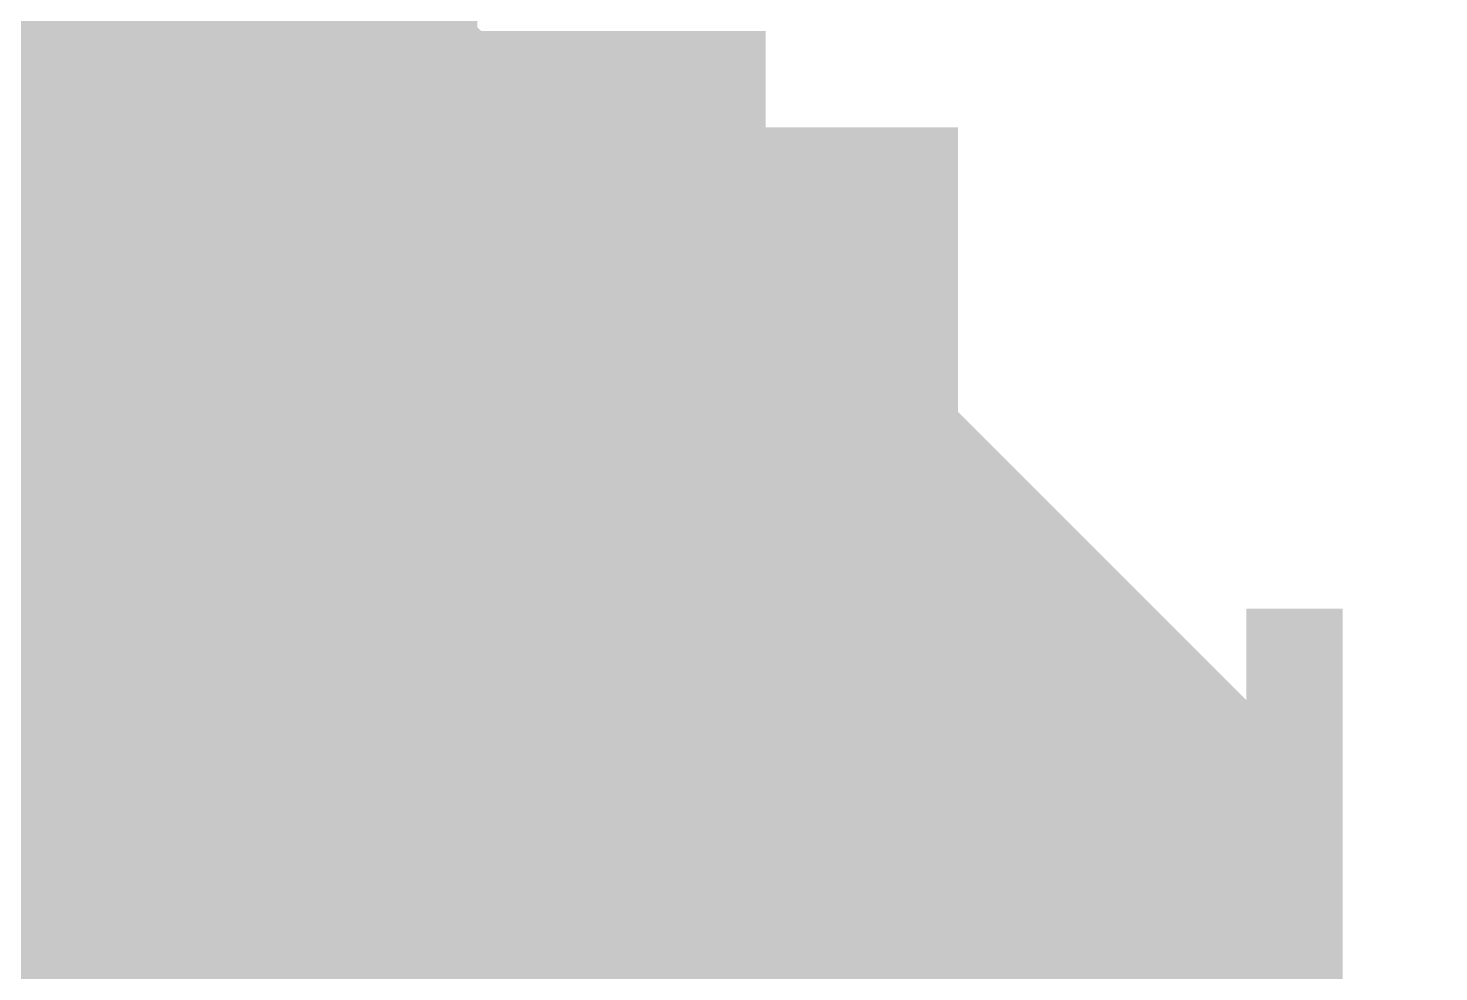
# Model space of a CAD drawing. Header units: inches. Extents: x 0 to 841, y 0 to 594.
# Drawn here: x 790.186 to 790.844, y 347.873 to 348.313 of the extents above; entities that cross this region are included whole.
import ezdxf

# ---------------------------------------------------------------- set-up
doc = ezdxf.new("R2010")
doc.units = ezdxf.units.IN
doc.layers.add('Sheet', color=255, linetype='Continuous')

msp = doc.modelspace()

# ---------------------------------------------------------------- linework, layer by layer
at = {"layer": 'Sheet'}
for points in [[(790.02077, 352.96824, 0.7493, 0.7493, 0), (790.02077, 347.4882, 0.7493, 0.7493, 0)], [(790.02077, 348.25182, 0.29972, 0.29972, 0), (790.06569, 348.25182, 0.29972, 0.29972, 0), (790.11061, 348.25182, 0.29972, 0.29972, 0), (790.11061, 348.25182, 0.29972, 0.29972, 0), (790.15552, 348.25182, 0.29972, 0.29972, 0), (790.20044, 348.2069, 0.29972, 0.29972, 0), (790.24535, 348.2069, 0.29972, 0.29972, 0), (790.29027, 348.2069, 0.29972, 0.29972, 0), (790.29027, 348.2069, 0.29972, 0.29972, 0), (790.33518, 348.16198, 0.29972, 0.29972, 0), (790.3801, 348.16198, 0.29972, 0.29972, 0), (790.3801, 348.11706, 0.29972, 0.29972, 0), (790.42502, 348.11706, 0.29972, 0.29972, 0), (790.46993, 348.11706, 0.29972, 0.29972, 0), (790.46993, 348.07214, 0.29972, 0.29972, 0), (790.51485, 348.02722, 0.29972, 0.29972, 0), (790.51485, 348.02722, 0.29972, 0.29972, 0), (790.55976, 347.98231, 0.29972, 0.29972, 0), (790.55976, 347.98231, 0.29972, 0.29972, 0), (790.60468, 347.93739, 0.29972, 0.29972, 0), (790.60468, 347.89247, 0.29972, 0.29972, 0), (790.64959, 347.89247, 0.29972, 0.29972, 0), (790.64959, 347.84755, 0.29972, 0.29972, 0), (790.64959, 347.80263, 0.29972, 0.29972, 0), (790.69451, 347.75771, 0.29972, 0.29972, 0), (790.69451, 347.75771, 0.29972, 0.29972, 0), (790.69451, 347.7128, 0.29972, 0.29972, 0)], [(790.02077, 348.25182, 0.29972, 0.29972, 0), (790.06569, 348.25182, 0.29972, 0.29972, 0), (790.11061, 348.25182, 0.29972, 0.29972, 0), (790.11061, 348.25182, 0.29972, 0.29972, 0), (790.15552, 348.25182, 0.29972, 0.29972, 0), (790.20044, 348.2069, 0.29972, 0.29972, 0), (790.24535, 348.2069, 0.29972, 0.29972, 0), (790.29027, 348.2069, 0.29972, 0.29972, 0), (790.29027, 348.2069, 0.29972, 0.29972, 0), (790.33518, 348.16198, 0.29972, 0.29972, 0), (790.3801, 348.16198, 0.29972, 0.29972, 0), (790.3801, 348.11706, 0.29972, 0.29972, 0), (790.42502, 348.11706, 0.29972, 0.29972, 0), (790.46993, 348.11706, 0.29972, 0.29972, 0), (790.46993, 348.07214, 0.29972, 0.29972, 0), (790.51485, 348.02722, 0.29972, 0.29972, 0), (790.51485, 348.02722, 0.29972, 0.29972, 0), (790.55976, 347.98231, 0.29972, 0.29972, 0), (790.55976, 347.98231, 0.29972, 0.29972, 0), (790.60468, 347.93739, 0.29972, 0.29972, 0), (790.60468, 347.89247, 0.29972, 0.29972, 0), (790.64959, 347.89247, 0.29972, 0.29972, 0), (790.64959, 347.84755, 0.29972, 0.29972, 0), (790.64959, 347.80263, 0.29972, 0.29972, 0), (790.69451, 347.75771, 0.29972, 0.29972, 0), (790.69451, 347.75771, 0.29972, 0.29972, 0), (790.69451, 347.7128, 0.29972, 0.29972, 0)], [(790.02077, 348.25182, 0.29972, 0.29972, 0), (790.06569, 348.25182, 0.29972, 0.29972, 0), (790.11061, 348.25182, 0.29972, 0.29972, 0), (790.11061, 348.25182, 0.29972, 0.29972, 0), (790.15552, 348.25182, 0.29972, 0.29972, 0), (790.20044, 348.2069, 0.29972, 0.29972, 0), (790.24535, 348.2069, 0.29972, 0.29972, 0), (790.29027, 348.2069, 0.29972, 0.29972, 0), (790.29027, 348.2069, 0.29972, 0.29972, 0), (790.33518, 348.16198, 0.29972, 0.29972, 0), (790.3801, 348.16198, 0.29972, 0.29972, 0), (790.3801, 348.11706, 0.29972, 0.29972, 0), (790.42502, 348.11706, 0.29972, 0.29972, 0), (790.46993, 348.11706, 0.29972, 0.29972, 0), (790.46993, 348.07214, 0.29972, 0.29972, 0), (790.51485, 348.02722, 0.29972, 0.29972, 0), (790.51485, 348.02722, 0.29972, 0.29972, 0), (790.55976, 347.98231, 0.29972, 0.29972, 0), (790.55976, 347.98231, 0.29972, 0.29972, 0), (790.60468, 347.93739, 0.29972, 0.29972, 0), (790.60468, 347.89247, 0.29972, 0.29972, 0), (790.64959, 347.89247, 0.29972, 0.29972, 0), (790.64959, 347.84755, 0.29972, 0.29972, 0), (790.64959, 347.80263, 0.29972, 0.29972, 0), (790.69451, 347.75771, 0.29972, 0.29972, 0), (790.69451, 347.75771, 0.29972, 0.29972, 0), (790.69451, 347.7128, 0.29972, 0.29972, 0)], [(790.02077, 348.25182, 0.29972, 0.29972, 0), (790.06569, 348.25182, 0.29972, 0.29972, 0), (790.11061, 348.25182, 0.29972, 0.29972, 0), (790.11061, 348.25182, 0.29972, 0.29972, 0), (790.15552, 348.25182, 0.29972, 0.29972, 0), (790.20044, 348.2069, 0.29972, 0.29972, 0), (790.24535, 348.2069, 0.29972, 0.29972, 0), (790.29027, 348.2069, 0.29972, 0.29972, 0), (790.29027, 348.2069, 0.29972, 0.29972, 0), (790.33518, 348.16198, 0.29972, 0.29972, 0), (790.3801, 348.16198, 0.29972, 0.29972, 0), (790.3801, 348.11706, 0.29972, 0.29972, 0), (790.42502, 348.11706, 0.29972, 0.29972, 0), (790.46993, 348.11706, 0.29972, 0.29972, 0), (790.46993, 348.07214, 0.29972, 0.29972, 0), (790.51485, 348.02722, 0.29972, 0.29972, 0), (790.51485, 348.02722, 0.29972, 0.29972, 0), (790.55976, 347.98231, 0.29972, 0.29972, 0), (790.55976, 347.98231, 0.29972, 0.29972, 0), (790.60468, 347.93739, 0.29972, 0.29972, 0), (790.60468, 347.89247, 0.29972, 0.29972, 0), (790.64959, 347.89247, 0.29972, 0.29972, 0), (790.64959, 347.84755, 0.29972, 0.29972, 0), (790.64959, 347.80263, 0.29972, 0.29972, 0), (790.69451, 347.75771, 0.29972, 0.29972, 0), (790.69451, 347.75771, 0.29972, 0.29972, 0), (790.69451, 347.7128, 0.29972, 0.29972, 0)], [(790.02077, 348.25182, 0.29972, 0.29972, 0), (790.06569, 348.25182, 0.29972, 0.29972, 0), (790.11061, 348.25182, 0.29972, 0.29972, 0), (790.11061, 348.25182, 0.29972, 0.29972, 0), (790.15552, 348.25182, 0.29972, 0.29972, 0), (790.20044, 348.2069, 0.29972, 0.29972, 0), (790.24535, 348.2069, 0.29972, 0.29972, 0), (790.29027, 348.2069, 0.29972, 0.29972, 0), (790.29027, 348.2069, 0.29972, 0.29972, 0), (790.33518, 348.16198, 0.29972, 0.29972, 0), (790.3801, 348.16198, 0.29972, 0.29972, 0), (790.3801, 348.11706, 0.29972, 0.29972, 0), (790.42502, 348.11706, 0.29972, 0.29972, 0), (790.46993, 348.11706, 0.29972, 0.29972, 0), (790.46993, 348.07214, 0.29972, 0.29972, 0), (790.51485, 348.02722, 0.29972, 0.29972, 0), (790.51485, 348.02722, 0.29972, 0.29972, 0), (790.55976, 347.98231, 0.29972, 0.29972, 0), (790.55976, 347.98231, 0.29972, 0.29972, 0), (790.60468, 347.93739, 0.29972, 0.29972, 0), (790.60468, 347.89247, 0.29972, 0.29972, 0), (790.64959, 347.89247, 0.29972, 0.29972, 0), (790.64959, 347.84755, 0.29972, 0.29972, 0), (790.64959, 347.80263, 0.29972, 0.29972, 0), (790.69451, 347.75771, 0.29972, 0.29972, 0), (790.69451, 347.75771, 0.29972, 0.29972, 0), (790.69451, 347.7128, 0.29972, 0.29972, 0)], [(790.02077, 348.25182, 0.29972, 0.29972, 0), (790.06569, 348.25182, 0.29972, 0.29972, 0), (790.11061, 348.25182, 0.29972, 0.29972, 0), (790.11061, 348.25182, 0.29972, 0.29972, 0), (790.15552, 348.25182, 0.29972, 0.29972, 0), (790.20044, 348.2069, 0.29972, 0.29972, 0), (790.24535, 348.2069, 0.29972, 0.29972, 0), (790.29027, 348.2069, 0.29972, 0.29972, 0), (790.29027, 348.2069, 0.29972, 0.29972, 0), (790.33518, 348.16198, 0.29972, 0.29972, 0), (790.3801, 348.16198, 0.29972, 0.29972, 0), (790.3801, 348.11706, 0.29972, 0.29972, 0), (790.42502, 348.11706, 0.29972, 0.29972, 0), (790.46993, 348.11706, 0.29972, 0.29972, 0), (790.46993, 348.07214, 0.29972, 0.29972, 0), (790.51485, 348.02722, 0.29972, 0.29972, 0), (790.51485, 348.02722, 0.29972, 0.29972, 0), (790.55976, 347.98231, 0.29972, 0.29972, 0), (790.55976, 347.98231, 0.29972, 0.29972, 0), (790.60468, 347.93739, 0.29972, 0.29972, 0), (790.60468, 347.89247, 0.29972, 0.29972, 0), (790.64959, 347.89247, 0.29972, 0.29972, 0), (790.64959, 347.84755, 0.29972, 0.29972, 0), (790.64959, 347.80263, 0.29972, 0.29972, 0), (790.69451, 347.75771, 0.29972, 0.29972, 0), (790.69451, 347.75771, 0.29972, 0.29972, 0), (790.69451, 347.7128, 0.29972, 0.29972, 0)], [(790.11061, 348.25182, 0.09906, 0.09906, 0), (790.15552, 348.25182, 0.09906, 0.09906, 0), (790.20044, 348.2069, 0.09906, 0.09906, 0), (790.24535, 348.2069, 0.09906, 0.09906, 0), (790.29027, 348.2069, 0.09906, 0.09906, 0), (790.29027, 348.2069, 0.09906, 0.09906, 0), (790.33518, 348.16198, 0.09906, 0.09906, 0), (790.3801, 348.16198, 0.09906, 0.09906, 0), (790.3801, 348.11706, 0.09906, 0.09906, 0), (790.42502, 348.11706, 0.09906, 0.09906, 0), (790.46993, 348.11706, 0.09906, 0.09906, 0), (790.46993, 348.07214, 0.09906, 0.09906, 0), (790.51485, 348.02722, 0.09906, 0.09906, 0), (790.51485, 348.02722, 0.09906, 0.09906, 0), (790.55976, 347.98231, 0.09906, 0.09906, 0), (790.55976, 347.98231, 0.09906, 0.09906, 0), (790.60468, 347.93739, 0.09906, 0.09906, 0), (790.60468, 347.89247, 0.09906, 0.09906, 0), (790.64959, 347.89247, 0.09906, 0.09906, 0), (790.64959, 347.84755, 0.09906, 0.09906, 0), (790.64959, 347.80263, 0.09906, 0.09906, 0)], [(790.11061, 348.25182, 0.09906, 0.09906, 0), (790.15552, 348.25182, 0.09906, 0.09906, 0), (790.20044, 348.2069, 0.09906, 0.09906, 0), (790.24535, 348.2069, 0.09906, 0.09906, 0), (790.29027, 348.2069, 0.09906, 0.09906, 0), (790.29027, 348.2069, 0.09906, 0.09906, 0), (790.33518, 348.16198, 0.09906, 0.09906, 0), (790.3801, 348.16198, 0.09906, 0.09906, 0), (790.3801, 348.11706, 0.09906, 0.09906, 0), (790.42502, 348.11706, 0.09906, 0.09906, 0), (790.46993, 348.11706, 0.09906, 0.09906, 0), (790.46993, 348.07214, 0.09906, 0.09906, 0), (790.51485, 348.02722, 0.09906, 0.09906, 0), (790.51485, 348.02722, 0.09906, 0.09906, 0), (790.55976, 347.98231, 0.09906, 0.09906, 0), (790.55976, 347.98231, 0.09906, 0.09906, 0), (790.60468, 347.93739, 0.09906, 0.09906, 0), (790.60468, 347.89247, 0.09906, 0.09906, 0), (790.64959, 347.89247, 0.09906, 0.09906, 0), (790.64959, 347.84755, 0.09906, 0.09906, 0), (790.64959, 347.80263, 0.09906, 0.09906, 0)], [(790.11061, 348.25182, 0.09906, 0.09906, 0), (790.15552, 348.25182, 0.09906, 0.09906, 0), (790.20044, 348.2069, 0.09906, 0.09906, 0), (790.24535, 348.2069, 0.09906, 0.09906, 0), (790.29027, 348.2069, 0.09906, 0.09906, 0), (790.29027, 348.2069, 0.09906, 0.09906, 0), (790.33518, 348.16198, 0.09906, 0.09906, 0), (790.3801, 348.16198, 0.09906, 0.09906, 0), (790.3801, 348.11706, 0.09906, 0.09906, 0), (790.42502, 348.11706, 0.09906, 0.09906, 0), (790.46993, 348.11706, 0.09906, 0.09906, 0), (790.46993, 348.07214, 0.09906, 0.09906, 0), (790.51485, 348.02722, 0.09906, 0.09906, 0), (790.51485, 348.02722, 0.09906, 0.09906, 0), (790.55976, 347.98231, 0.09906, 0.09906, 0), (790.55976, 347.98231, 0.09906, 0.09906, 0), (790.60468, 347.93739, 0.09906, 0.09906, 0), (790.60468, 347.89247, 0.09906, 0.09906, 0), (790.64959, 347.89247, 0.09906, 0.09906, 0), (790.64959, 347.84755, 0.09906, 0.09906, 0), (790.64959, 347.80263, 0.09906, 0.09906, 0)], [(790.11061, 348.25182, 0.09906, 0.09906, 0), (790.15552, 348.25182, 0.09906, 0.09906, 0), (790.20044, 348.2069, 0.09906, 0.09906, 0), (790.24535, 348.2069, 0.09906, 0.09906, 0), (790.29027, 348.2069, 0.09906, 0.09906, 0), (790.29027, 348.2069, 0.09906, 0.09906, 0), (790.33518, 348.16198, 0.09906, 0.09906, 0), (790.3801, 348.16198, 0.09906, 0.09906, 0), (790.3801, 348.11706, 0.09906, 0.09906, 0), (790.42502, 348.11706, 0.09906, 0.09906, 0), (790.46993, 348.11706, 0.09906, 0.09906, 0), (790.46993, 348.07214, 0.09906, 0.09906, 0), (790.51485, 348.02722, 0.09906, 0.09906, 0), (790.51485, 348.02722, 0.09906, 0.09906, 0), (790.55976, 347.98231, 0.09906, 0.09906, 0), (790.55976, 347.98231, 0.09906, 0.09906, 0), (790.60468, 347.93739, 0.09906, 0.09906, 0), (790.60468, 347.89247, 0.09906, 0.09906, 0), (790.64959, 347.89247, 0.09906, 0.09906, 0), (790.64959, 347.84755, 0.09906, 0.09906, 0), (790.64959, 347.80263, 0.09906, 0.09906, 0)], [(790.11061, 348.25182, 0.09906, 0.09906, 0), (790.15552, 348.25182, 0.09906, 0.09906, 0), (790.20044, 348.2069, 0.09906, 0.09906, 0), (790.24535, 348.2069, 0.09906, 0.09906, 0), (790.29027, 348.2069, 0.09906, 0.09906, 0), (790.29027, 348.2069, 0.09906, 0.09906, 0), (790.33518, 348.16198, 0.09906, 0.09906, 0), (790.3801, 348.16198, 0.09906, 0.09906, 0), (790.3801, 348.11706, 0.09906, 0.09906, 0), (790.42502, 348.11706, 0.09906, 0.09906, 0), (790.46993, 348.11706, 0.09906, 0.09906, 0), (790.46993, 348.07214, 0.09906, 0.09906, 0), (790.51485, 348.02722, 0.09906, 0.09906, 0), (790.51485, 348.02722, 0.09906, 0.09906, 0), (790.55976, 347.98231, 0.09906, 0.09906, 0), (790.55976, 347.98231, 0.09906, 0.09906, 0), (790.60468, 347.93739, 0.09906, 0.09906, 0), (790.60468, 347.89247, 0.09906, 0.09906, 0), (790.64959, 347.89247, 0.09906, 0.09906, 0), (790.64959, 347.84755, 0.09906, 0.09906, 0), (790.64959, 347.80263, 0.09906, 0.09906, 0)], [(790.11061, 348.25182, 0.09906, 0.09906, 0), (790.15552, 348.25182, 0.09906, 0.09906, 0), (790.20044, 348.2069, 0.09906, 0.09906, 0), (790.24535, 348.2069, 0.09906, 0.09906, 0), (790.29027, 348.2069, 0.09906, 0.09906, 0), (790.29027, 348.2069, 0.09906, 0.09906, 0), (790.33518, 348.16198, 0.09906, 0.09906, 0), (790.3801, 348.16198, 0.09906, 0.09906, 0), (790.3801, 348.11706, 0.09906, 0.09906, 0), (790.42502, 348.11706, 0.09906, 0.09906, 0), (790.46993, 348.11706, 0.09906, 0.09906, 0), (790.46993, 348.07214, 0.09906, 0.09906, 0), (790.51485, 348.02722, 0.09906, 0.09906, 0), (790.51485, 348.02722, 0.09906, 0.09906, 0), (790.55976, 347.98231, 0.09906, 0.09906, 0), (790.55976, 347.98231, 0.09906, 0.09906, 0), (790.60468, 347.93739, 0.09906, 0.09906, 0), (790.60468, 347.89247, 0.09906, 0.09906, 0), (790.64959, 347.89247, 0.09906, 0.09906, 0), (790.64959, 347.84755, 0.09906, 0.09906, 0), (790.64959, 347.80263, 0.09906, 0.09906, 0)], [(790.02077, 347.98231, 0.29972, 0.29972, 0), (790.06569, 347.98231, 0.29972, 0.29972, 0), (790.06569, 347.98231, 0.29972, 0.29972, 0), (790.11061, 347.98231, 0.29972, 0.29972, 0), (790.11061, 347.98231, 0.29972, 0.29972, 0), (790.15552, 347.98231, 0.29972, 0.29972, 0), (790.15552, 347.93739, 0.29972, 0.29972, 0), (790.20044, 347.93739, 0.29972, 0.29972, 0), (790.20044, 347.93739, 0.29972, 0.29972, 0), (790.24535, 347.93739, 0.29972, 0.29972, 0), (790.24535, 347.93739, 0.29972, 0.29972, 0), (790.29027, 347.89247, 0.29972, 0.29972, 0), (790.29027, 347.89247, 0.29972, 0.29972, 0), (790.33518, 347.89247, 0.29972, 0.29972, 0), (790.33518, 347.84755, 0.29972, 0.29972, 0), (790.33518, 347.84755, 0.29972, 0.29972, 0), (790.3801, 347.84755, 0.29972, 0.29972, 0), (790.3801, 347.80263, 0.29972, 0.29972, 0), (790.3801, 347.80263, 0.29972, 0.29972, 0), (790.42502, 347.80263, 0.29972, 0.29972, 0), (790.42502, 347.75771, 0.29972, 0.29972, 0), (790.42502, 347.75771, 0.29972, 0.29972, 0), (790.46993, 347.7128, 0.29972, 0.29972, 0)], [(790.02077, 347.98231, 0.29972, 0.29972, 0), (790.06569, 347.98231, 0.29972, 0.29972, 0), (790.06569, 347.98231, 0.29972, 0.29972, 0), (790.11061, 347.98231, 0.29972, 0.29972, 0), (790.11061, 347.98231, 0.29972, 0.29972, 0), (790.15552, 347.98231, 0.29972, 0.29972, 0), (790.15552, 347.93739, 0.29972, 0.29972, 0), (790.20044, 347.93739, 0.29972, 0.29972, 0), (790.20044, 347.93739, 0.29972, 0.29972, 0), (790.24535, 347.93739, 0.29972, 0.29972, 0), (790.24535, 347.93739, 0.29972, 0.29972, 0), (790.29027, 347.89247, 0.29972, 0.29972, 0), (790.29027, 347.89247, 0.29972, 0.29972, 0), (790.33518, 347.89247, 0.29972, 0.29972, 0), (790.33518, 347.84755, 0.29972, 0.29972, 0), (790.33518, 347.84755, 0.29972, 0.29972, 0), (790.3801, 347.84755, 0.29972, 0.29972, 0), (790.3801, 347.80263, 0.29972, 0.29972, 0), (790.3801, 347.80263, 0.29972, 0.29972, 0), (790.42502, 347.80263, 0.29972, 0.29972, 0), (790.42502, 347.75771, 0.29972, 0.29972, 0), (790.42502, 347.75771, 0.29972, 0.29972, 0), (790.46993, 347.7128, 0.29972, 0.29972, 0)], [(790.02077, 347.98231, 0.29972, 0.29972, 0), (790.06569, 347.98231, 0.29972, 0.29972, 0), (790.06569, 347.98231, 0.29972, 0.29972, 0), (790.11061, 347.98231, 0.29972, 0.29972, 0), (790.11061, 347.98231, 0.29972, 0.29972, 0), (790.15552, 347.98231, 0.29972, 0.29972, 0), (790.15552, 347.93739, 0.29972, 0.29972, 0), (790.20044, 347.93739, 0.29972, 0.29972, 0), (790.20044, 347.93739, 0.29972, 0.29972, 0), (790.24535, 347.93739, 0.29972, 0.29972, 0), (790.24535, 347.93739, 0.29972, 0.29972, 0), (790.29027, 347.89247, 0.29972, 0.29972, 0), (790.29027, 347.89247, 0.29972, 0.29972, 0), (790.33518, 347.89247, 0.29972, 0.29972, 0), (790.33518, 347.84755, 0.29972, 0.29972, 0), (790.33518, 347.84755, 0.29972, 0.29972, 0), (790.3801, 347.84755, 0.29972, 0.29972, 0), (790.3801, 347.80263, 0.29972, 0.29972, 0), (790.3801, 347.80263, 0.29972, 0.29972, 0), (790.42502, 347.80263, 0.29972, 0.29972, 0), (790.42502, 347.75771, 0.29972, 0.29972, 0), (790.42502, 347.75771, 0.29972, 0.29972, 0), (790.46993, 347.7128, 0.29972, 0.29972, 0)], [(790.02077, 347.98231, 0.29972, 0.29972, 0), (790.06569, 347.98231, 0.29972, 0.29972, 0), (790.06569, 347.98231, 0.29972, 0.29972, 0), (790.11061, 347.98231, 0.29972, 0.29972, 0), (790.11061, 347.98231, 0.29972, 0.29972, 0), (790.15552, 347.98231, 0.29972, 0.29972, 0), (790.15552, 347.93739, 0.29972, 0.29972, 0), (790.20044, 347.93739, 0.29972, 0.29972, 0), (790.20044, 347.93739, 0.29972, 0.29972, 0), (790.24535, 347.93739, 0.29972, 0.29972, 0), (790.24535, 347.93739, 0.29972, 0.29972, 0), (790.29027, 347.89247, 0.29972, 0.29972, 0), (790.29027, 347.89247, 0.29972, 0.29972, 0), (790.33518, 347.89247, 0.29972, 0.29972, 0), (790.33518, 347.84755, 0.29972, 0.29972, 0), (790.33518, 347.84755, 0.29972, 0.29972, 0), (790.3801, 347.84755, 0.29972, 0.29972, 0), (790.3801, 347.80263, 0.29972, 0.29972, 0), (790.3801, 347.80263, 0.29972, 0.29972, 0), (790.42502, 347.80263, 0.29972, 0.29972, 0), (790.42502, 347.75771, 0.29972, 0.29972, 0), (790.42502, 347.75771, 0.29972, 0.29972, 0), (790.46993, 347.7128, 0.29972, 0.29972, 0)], [(790.11061, 347.98231, 0.09906, 0.09906, 0), (790.15552, 347.98231, 0.09906, 0.09906, 0), (790.15552, 347.93739, 0.09906, 0.09906, 0), (790.20044, 347.93739, 0.09906, 0.09906, 0), (790.20044, 347.93739, 0.09906, 0.09906, 0), (790.24535, 347.93739, 0.09906, 0.09906, 0), (790.24535, 347.93739, 0.09906, 0.09906, 0), (790.29027, 347.89247, 0.09906, 0.09906, 0), (790.29027, 347.89247, 0.09906, 0.09906, 0), (790.33518, 347.89247, 0.09906, 0.09906, 0), (790.33518, 347.84755, 0.09906, 0.09906, 0), (790.33518, 347.84755, 0.09906, 0.09906, 0), (790.3801, 347.84755, 0.09906, 0.09906, 0), (790.3801, 347.80263, 0.09906, 0.09906, 0)], [(790.11061, 347.98231, 0.09906, 0.09906, 0), (790.15552, 347.98231, 0.09906, 0.09906, 0), (790.15552, 347.93739, 0.09906, 0.09906, 0), (790.20044, 347.93739, 0.09906, 0.09906, 0), (790.20044, 347.93739, 0.09906, 0.09906, 0), (790.24535, 347.93739, 0.09906, 0.09906, 0), (790.24535, 347.93739, 0.09906, 0.09906, 0), (790.29027, 347.89247, 0.09906, 0.09906, 0), (790.29027, 347.89247, 0.09906, 0.09906, 0), (790.33518, 347.89247, 0.09906, 0.09906, 0), (790.33518, 347.84755, 0.09906, 0.09906, 0), (790.33518, 347.84755, 0.09906, 0.09906, 0), (790.3801, 347.84755, 0.09906, 0.09906, 0), (790.3801, 347.80263, 0.09906, 0.09906, 0)], [(790.11061, 347.98231, 0.09906, 0.09906, 0), (790.15552, 347.98231, 0.09906, 0.09906, 0), (790.15552, 347.93739, 0.09906, 0.09906, 0), (790.20044, 347.93739, 0.09906, 0.09906, 0), (790.20044, 347.93739, 0.09906, 0.09906, 0), (790.24535, 347.93739, 0.09906, 0.09906, 0), (790.24535, 347.93739, 0.09906, 0.09906, 0), (790.29027, 347.89247, 0.09906, 0.09906, 0), (790.29027, 347.89247, 0.09906, 0.09906, 0), (790.33518, 347.89247, 0.09906, 0.09906, 0), (790.33518, 347.84755, 0.09906, 0.09906, 0), (790.33518, 347.84755, 0.09906, 0.09906, 0), (790.3801, 347.84755, 0.09906, 0.09906, 0), (790.3801, 347.80263, 0.09906, 0.09906, 0)], [(790.11061, 347.98231, 0.09906, 0.09906, 0), (790.15552, 347.98231, 0.09906, 0.09906, 0), (790.15552, 347.93739, 0.09906, 0.09906, 0), (790.20044, 347.93739, 0.09906, 0.09906, 0), (790.20044, 347.93739, 0.09906, 0.09906, 0), (790.24535, 347.93739, 0.09906, 0.09906, 0), (790.24535, 347.93739, 0.09906, 0.09906, 0), (790.29027, 347.89247, 0.09906, 0.09906, 0), (790.29027, 347.89247, 0.09906, 0.09906, 0), (790.33518, 347.89247, 0.09906, 0.09906, 0), (790.33518, 347.84755, 0.09906, 0.09906, 0), (790.33518, 347.84755, 0.09906, 0.09906, 0), (790.3801, 347.84755, 0.09906, 0.09906, 0), (790.3801, 347.80263, 0.09906, 0.09906, 0)]]:
    msp.add_lwpolyline(points, format="xyseb", dxfattribs=at)
msp.add_lwpolyline([(789.74589, 347.4996, 0.508, 0.508, 1), (790.25389, 347.4996, 0.508, 0.508, 1)], format="xyseb", close=True, dxfattribs=at)

doc.saveas('drawing.dxf')
